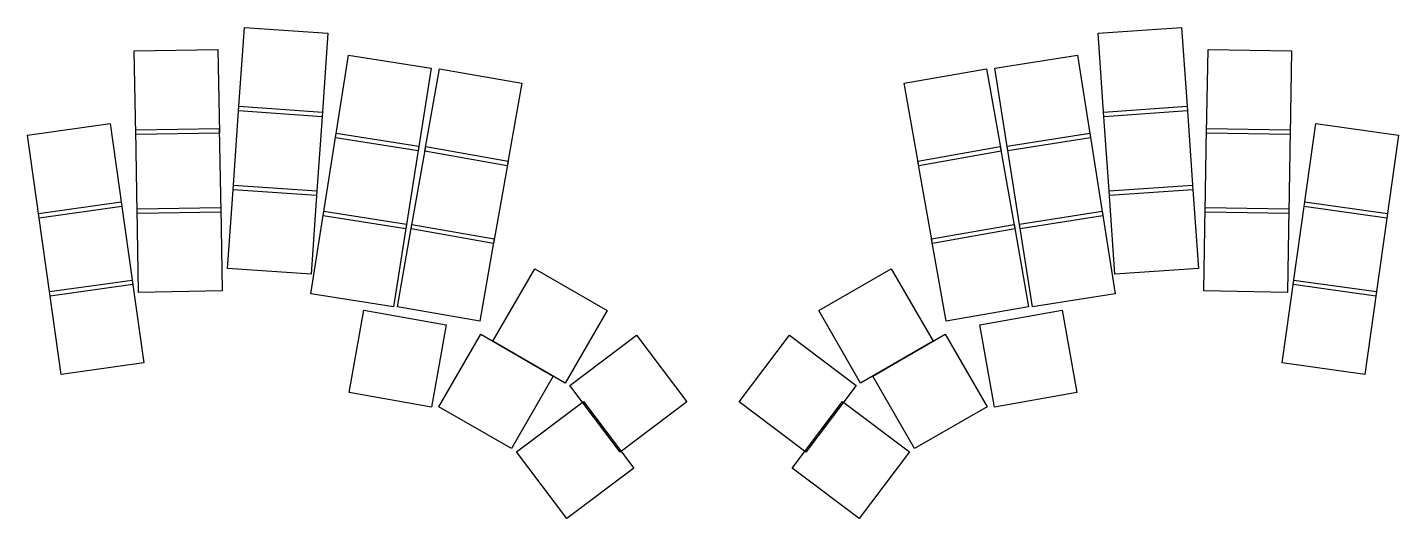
# Model space of a CAD drawing. Header units: millimetres. Extents: x -13 to 282, y -38 to 67.
import ezdxf

# ---------------------------------------------------------------- set-up
doc = ezdxf.new("R2010")
doc.units = ezdxf.units.MM

msp = doc.modelspace()

# ---------------------------------------------------------------- linework, layer by layer
for p, q in [((32.44, 49.49), (33.7, 67.45)), ((33.7, 67.45), (51.65, 66.19)), ((51.65, 66.19), (50.4, 48.24)), ((217.4, 66.19), (235.36, 67.45)), ((218.66, 48.24), (217.4, 66.19)), ((235.36, 67.45), (236.61, 49.49)), ((10, 62.41), (28, 62.73)), ((10.31, 44.42), (10, 62.41)), ((28, 62.73), (28.31, 44.73)), ((240.74, 44.73), (241.06, 62.73)), ((241.06, 62.73), (259.05, 62.41)), ((259.05, 62.41), (258.74, 44.42)), ((53.3, 43.71), (56.12, 61.49)), ((56.12, 61.49), (73.9, 58.67)), ((195.16, 58.67), (212.93, 61.49)), ((212.93, 61.49), (215.75, 43.71)), ((73.9, 58.67), (71.08, 40.9)), ((72.53, 40.82), (75.65, 58.55)), ((75.65, 58.55), (93.38, 55.42)), ((175.68, 55.42), (193.4, 58.55)), ((193.4, 58.55), (196.53, 40.82)), ((197.97, 40.9), (195.16, 58.67)), ((93.38, 55.42), (90.25, 37.7)), ((178.8, 37.7), (175.68, 55.42)), ((31.26, 32.53), (32.51, 50.49)), ((32.51, 50.49), (50.47, 49.23)), ((218.59, 49.23), (236.54, 50.49)), ((236.54, 50.49), (237.8, 32.53)), ((50.4, 48.24), (32.44, 49.49)), ((50.47, 49.23), (49.21, 31.28)), ((219.84, 31.28), (218.59, 49.23)), ((236.61, 49.49), (218.66, 48.24)), ((-13, 44.26), (4.82, 46.76)), ((4.82, 46.76), (7.33, 28.94)), ((10.3, 45.42), (28.29, 45.73)), ((10.61, 27.42), (10.3, 45.42)), ((28.31, 44.73), (10.31, 44.42)), ((28.29, 45.73), (28.61, 27.73)), ((50.64, 26.92), (53.46, 44.7)), ((53.46, 44.7), (71.24, 41.88)), ((197.82, 41.88), (215.59, 44.7)), ((215.59, 44.7), (218.41, 26.92)), ((240.45, 27.73), (240.76, 45.73)), ((258.74, 44.42), (240.74, 44.73)), ((240.76, 45.73), (258.76, 45.42)), ((258.76, 45.42), (258.44, 27.42)), ((261.73, 28.94), (264.23, 46.76)), ((264.23, 46.76), (282.06, 44.26)), ((-10.5, 26.43), (-13, 44.26)), ((71.08, 40.9), (53.3, 43.71)), ((71.24, 41.88), (68.42, 24.11)), ((69.57, 24.08), (72.7, 41.81)), ((72.7, 41.81), (90.43, 38.68)), ((178.63, 38.68), (196.35, 41.81)), ((196.35, 41.81), (199.48, 24.08)), ((200.63, 24.11), (197.82, 41.88)), ((215.75, 43.71), (197.97, 40.9)), ((282.06, 44.26), (279.55, 26.43)), ((90.25, 37.7), (72.53, 40.82)), ((90.43, 38.68), (87.3, 20.96)), ((181.75, 20.96), (178.63, 38.68)), ((196.53, 40.82), (178.8, 37.7)), ((30.07, 15.57), (31.33, 33.53)), ((49.21, 31.28), (31.26, 32.53)), ((31.33, 33.53), (49.28, 32.28)), ((219.77, 32.28), (237.73, 33.53)), ((237.8, 32.53), (219.84, 31.28)), ((237.73, 33.53), (238.98, 15.57)), ((-10.64, 27.42), (7.19, 29.93)), ((7.19, 29.93), (9.69, 12.1)), ((49.28, 32.28), (48.03, 14.32)), ((221.03, 14.32), (219.77, 32.28)), ((259.36, 12.1), (261.87, 29.93)), ((261.87, 29.93), (279.69, 27.42)), ((-8.13, 9.6), (-10.64, 27.42)), ((7.33, 28.94), (-10.5, 26.43)), ((10.59, 28.42), (28.59, 28.73)), ((10.91, 10.42), (10.59, 28.42)), ((28.61, 27.73), (10.61, 27.42)), ((28.59, 28.73), (28.91, 10.74)), ((47.98, 10.13), (50.8, 27.91)), ((68.42, 24.11), (50.64, 26.92)), ((50.8, 27.91), (68.58, 25.09)), ((200.47, 25.09), (218.25, 27.91)), ((218.41, 26.92), (200.63, 24.11)), ((218.25, 27.91), (221.07, 10.13)), ((240.15, 10.74), (240.46, 28.73)), ((258.44, 27.42), (240.45, 27.73)), ((240.46, 28.73), (258.46, 28.42)), ((258.46, 28.42), (258.15, 10.42)), ((279.55, 26.43), (261.73, 28.94)), ((279.69, 27.42), (277.19, 9.6)), ((68.58, 25.09), (65.76, 7.31)), ((66.62, 7.34), (69.75, 25.07)), ((87.3, 20.96), (69.57, 24.08)), ((69.75, 25.07), (87.47, 21.94)), ((181.58, 21.94), (199.31, 25.07)), ((199.48, 24.08), (181.75, 20.96)), ((199.31, 25.07), (202.43, 7.34)), ((203.29, 7.31), (200.47, 25.09)), ((87.47, 21.94), (84.35, 4.21)), ((184.71, 4.21), (181.58, 21.94)), ((48.03, 14.32), (30.07, 15.57)), ((87.16, -0.08), (96.16, 15.51)), ((96.16, 15.51), (111.75, 6.51)), ((157.3, 6.51), (172.89, 15.51)), ((172.89, 15.51), (181.89, -0.08)), ((238.98, 15.57), (221.03, 14.32)), ((-8.27, 10.59), (9.55, 13.09)), ((9.69, 12.1), (-8.13, 9.6)), ((9.55, 13.09), (12.06, -4.73)), ((257, -4.73), (259.5, 13.09)), ((277.19, 9.6), (259.36, 12.1)), ((259.5, 13.09), (277.33, 10.59)), ((-5.77, -7.24), (-8.27, 10.59)), ((28.91, 10.74), (10.91, 10.42)), ((65.76, 7.31), (47.98, 10.13)), ((221.07, 10.13), (203.29, 7.31)), ((258.15, 10.42), (240.15, 10.74)), ((277.33, 10.59), (274.82, -7.24)), ((56.26, -11.14), (59.38, 6.59)), ((59.38, 6.59), (77.11, 3.46)), ((84.35, 4.21), (66.62, 7.34)), ((111.75, 6.51), (102.75, -9.08)), ((166.3, -9.08), (157.3, 6.51)), ((202.43, 7.34), (184.71, 4.21)), ((191.95, 3.46), (209.67, 6.59)), ((209.67, 6.59), (212.8, -11.14)), ((77.11, 3.46), (73.98, -14.27)), ((195.07, -14.27), (191.95, 3.46)), ((75.56, -14.17), (84.56, 1.42)), ((84.56, 1.42), (100.15, -7.58)), ((103.69, -9.57), (118.06, 1.26)), ((118.06, 1.26), (128.89, -13.12)), ((140.16, -13.12), (150.99, 1.26)), ((150.99, 1.26), (165.37, -9.57)), ((168.9, -7.58), (184.49, 1.42)), ((184.49, 1.42), (193.49, -14.17)), ((102.75, -9.08), (87.16, -0.08)), ((181.89, -0.08), (166.3, -9.08)), ((12.06, -4.73), (-5.77, -7.24)), ((274.82, -7.24), (257, -4.73)), ((100.15, -7.58), (91.15, -23.17)), ((177.9, -23.17), (168.9, -7.58)), ((73.98, -14.27), (56.26, -11.14)), ((114.52, -23.95), (103.69, -9.57)), ((165.37, -9.57), (154.53, -23.95)), ((212.8, -11.14), (195.07, -14.27)), ((91.15, -23.17), (75.56, -14.17)), ((92.26, -23.86), (106.64, -13.03)), ((106.64, -13.03), (117.47, -27.4)), ((128.89, -13.12), (114.52, -23.95)), ((154.53, -23.95), (140.16, -13.12)), ((151.58, -27.4), (162.41, -13.03)), ((162.41, -13.03), (176.79, -23.86)), ((193.49, -14.17), (177.9, -23.17)), ((103.1, -38.24), (92.26, -23.86)), ((176.79, -23.86), (165.96, -38.24)), ((117.47, -27.4), (103.1, -38.24)), ((165.96, -38.24), (151.58, -27.4))]:
    msp.add_line(p, q)

doc.saveas('drawing.dxf')
